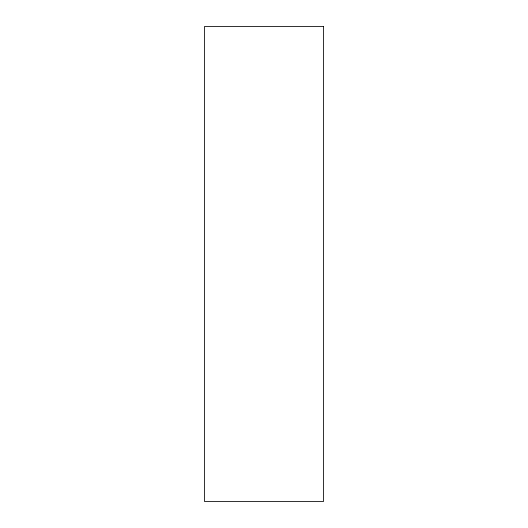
<?xml version="1.0" encoding="UTF-8"?>
<svg xmlns="http://www.w3.org/2000/svg" width="528" height="528" viewBox="0 0 528 528"><rect width="100%" height="100%" fill="white"/><g stroke="black" fill="none" stroke-linecap="round" stroke-linejoin="round"><path stroke-width="0.79" d="M323.4 26.4L204.6 26.4L204.6 501.6L323.4 501.6L323.4 26.4"/></g></svg>
